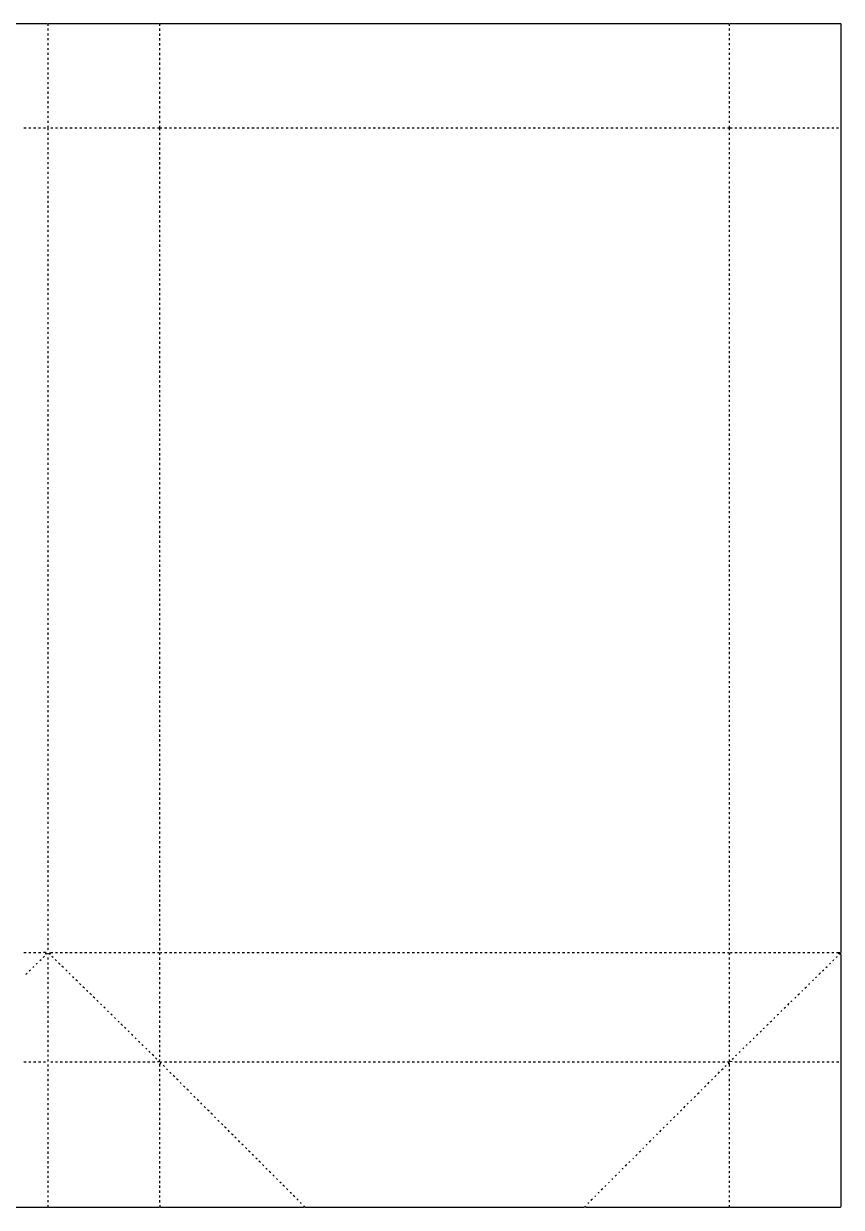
# Model space of a CAD drawing. Extents: x 917 to 8878, y 665 to 6428.
# Drawn here: x 4896 to 8878, y 665 to 6428 of the extents above; entities that cross this region are included whole.
import ezdxf

# ---------------------------------------------------------------- set-up
doc = ezdxf.new("R2010")
doc.units = 0
doc.layers.get('0').update_dxf_attribs({"linetype": 'CONTINUOUS'})

msp = doc.modelspace()

# ---------------------------------------------------------------- linework, layer by layer
at = {"color": 7, "linetype": 'CONTINUOUS'}
for points in [[(7630, 668, -0.085094), (7636, 665), (8330, 665, -0.120666), (8334, 667, -0.120666), (8338, 665), (8874, 665, 0.083767), (8878, 670), (8878, 1894, -0.126706), (8875, 1901, -0.126966), (8878, 1908), (8878, 6424), (8877, 6426), (8875.1, 6427.2), (8874, 6428), (8338, 6428), (8336.9, 6427.2, -0.374448), (8330, 6428), (5562, 6428), (5560.1, 6426.8), (5559, 6426, -0.120666), (5555, 6428), (5019, 6428), (5017.9, 6427.2, -0.374448), (5011, 6428), (4476, 6428)], [(5021, 1900, -0.603678), (5026, 1903), (5028, 1904), (5029, 1905), (5039, 1905)], [(5548, 1905, -0.225288), (5557, 1903), (5560, 1903), (5561.1, 1903.8, -0.174795), (5570, 1905)], [(8323, 1905, -0.225288), (8332, 1903), (8336, 1903), (8337.1, 1903.8, -0.174795), (8346, 1905)], [(4958, 1849, -0.087559), (4964, 1854)], [(8820, 1849, -0.083767), (8825, 1853)], [(8837, 1866, 0.213245), (8842, 1871)], [(8854, 1882, -0.087559), (8860, 1887)], [(8867, 1899), (8870, 1899, 0.212214), (8873, 1901), (8875, 1901)], [(4907, 1800, 0.108348), (4913, 1805)], [(4941, 1833, 0.108348), (4947, 1838)], [(8752, 1782, -0.071068), (8759, 1788)], [(8719, 1750, -0.087559), (8725, 1755)], [(8685, 1717, -0.083767), (8690, 1721)], [(8600, 1633, 0.184026), (8602, 1636), (8607, 1640)], [(8633, 1666, -0.087559), (8639, 1671)], [(8532, 1567, -0.071068), (8539, 1573)], [(8566, 1600, -0.071068), (8573, 1606)], [(8498, 1534, -0.087559), (8504, 1539)], [(8516, 1552, 0.150937), (8521, 1556)], [(8398, 1436, -0.087559), (8404, 1441)], [(8431, 1468, -0.071068), (8438, 1474)], [(5559, 1350), (5559, 1362), (5561, 1364), (5562, 1363), (5563, 1364), (5562, 1365, 0.483418), (5563, 1371), (5558, 1376), (5559, 1385)], [(8328, 1367), (8330, 1368), (8330, 1371, 0.09902), (8334, 1376), (8334, 1385)], [(8364, 1403, -0.083767), (8369, 1407)], [(8381, 1420, 0.213245), (8386, 1425)], [(8312, 1352, 0.213245), (8317, 1357)], [(8330, 1371, -0.126966), (8323, 1374)], [(8334, 1351, 0.094028), (8333, 1363, -0.882782), (8331, 1367)], [(8262, 1302, 0.108348), (8268, 1307)], [(8195, 1235, 0.150937), (8200, 1239)], [(8145, 1185, 0.213245), (8150, 1190)], [(8095, 1135, 0.108348), (8101, 1140)], [(8028, 1068, 0.150937), (8033, 1072)], [(8045, 1085, 0.108348), (8051, 1090)], [(7944, 983, -0.067434), (7951, 990)], [(7961, 1001, -0.083767), (7966, 1005)], [(7877, 916, -0.067434), (7884, 923)], [(7894, 933, -0.067434), (7901, 940)], [(7911, 951, -0.083767), (7916, 955)], [(7827, 866, -0.067434), (7834, 873)], [(7844, 884, -0.09902), (7849, 888)], [(7862, 901, -0.175343), (7866, 905)], [(7794, 834, -0.083767), (7799, 838)], [(6132, 801, -0.183481), (6127, 806)], [(7710, 749, -0.067434), (7717, 756)], [(7745, 784, -0.175343), (7749, 788)], [(7660, 699, -0.067434), (7667, 706)], [(7677, 717, -0.09902), (7682, 721)], [(3768, 668, -0.085094), (3774, 665), (4468, 665, -0.120666), (4472, 667, -0.120666), (4476, 665), (5011, 665, -0.120666), (5015, 667, -0.120666), (5019, 665), (5555, 665, -0.120666), (5559, 667)], [(6249, 684, -0.183481), (6244, 689)], [(6259, 673), (6262, 670), (6262, 668, -0.085094), (6268, 665), (7624, 665, -0.079147), (7630, 668, -0.212214), (7632, 671)]]:
    msp.add_lwpolyline(points, format="xyb", dxfattribs=at)
for points in [[(5015, 6418), (5015, 6426)], [(5015, 6394), (5015, 6404)], [(5559, 6417), (5559, 6426)], [(5559, 6393), (5559, 6404)], [(8334, 6418), (8334, 6426)], [(8334, 6394), (8334, 6404)], [(5015, 6370), (5015, 6380)], [(5015, 6347), (5015, 6357)], [(5559, 6369), (5559, 6380)], [(5559, 6346), (5559, 6357)], [(8334, 6370), (8334, 6380)], [(8334, 6347), (8334, 6357)], [(5015, 6323), (5015, 6333)], [(5015, 6300), (5015, 6309)], [(5015, 6276), (5015, 6286)], [(5559, 6322), (5559, 6333)], [(5559, 6299), (5559, 6309)], [(5559, 6275), (5559, 6286)], [(8334, 6323), (8334, 6333)], [(8334, 6300), (8334, 6309)], [(8334, 6276), (8334, 6286)], [(5015, 6252), (5015, 6262)], [(5015, 6229), (5015, 6239)], [(5559, 6251), (5559, 6262)], [(5559, 6228), (5559, 6239)], [(8334, 6252), (8334, 6262)], [(8334, 6229), (8334, 6239)], [(5015, 6205), (5015, 6215)], [(5015, 6181), (5015, 6191)], [(5015, 6158), (5015, 6168)], [(5559, 6204), (5559, 6215)], [(5559, 6180), (5559, 6191)], [(5559, 6157), (5559, 6168)], [(8334, 6205), (8334, 6215)], [(8334, 6181), (8334, 6191)], [(8334, 6158), (8334, 6168)], [(5015, 6134), (5015, 6144)], [(5015, 6111), (5015, 6120)], [(5559, 6133), (5559, 6144)], [(5559, 6110), (5559, 6120)], [(8334, 6134), (8334, 6144)], [(8334, 6111), (8334, 6120)], [(5015, 6087), (5015, 6097)], [(5015, 6063), (5015, 6073)], [(5559, 6086), (5559, 6097)], [(5559, 6062), (5559, 6073)], [(8334, 6087), (8334, 6097)], [(8334, 6063), (8334, 6073)], [(5015, 6040), (5015, 6050)], [(5015, 6016), (5015, 6026)], [(5015, 5993), (5015, 6002)], [(5559, 6039), (5559, 6050)], [(5559, 6015), (5559, 6026)], [(5559, 5992), (5559, 6002)], [(8334, 6040), (8334, 6050)], [(8334, 6016), (8334, 6026)], [(8334, 5993), (8334, 6002)], [(5015, 5969), (5015, 5979)], [(5015, 5945), (5015, 5955)], [(5559, 5968), (5559, 5979)], [(5559, 5944), (5559, 5955)], [(8334, 5969), (8334, 5979)], [(8334, 5945), (8334, 5955)], [(4898, 5921), (4908, 5921)], [(4922, 5921), (4932, 5921)], [(4945, 5921), (4956, 5921)], [(4969, 5921), (4979, 5921)], [(4993, 5921), (5003, 5921)], [(5015, 5910), (5015, 5931)], [(5015, 5886), (5015, 5896)], [(5028, 5921), (5038, 5921)], [(5052, 5921), (5062, 5921)], [(5075, 5921), (5086, 5921)], [(5099, 5921), (5109, 5921)], [(5122, 5921), (5133, 5921)], [(5146, 5921), (5156, 5921)], [(5170, 5921), (5180, 5921)], [(5193, 5921), (5204, 5921)], [(5217, 5921), (5227, 5921)], [(5241, 5921), (5251, 5921)], [(5264, 5921), (5275, 5921)], [(5288, 5921), (5298, 5921)], [(5311, 5921), (5322, 5921)], [(5335, 5921), (5345, 5921)], [(5359, 5921), (5369, 5921)], [(5382, 5921), (5393, 5921)], [(5406, 5921), (5416, 5921)], [(5430, 5921), (5440, 5921)], [(5453, 5921), (5464, 5921)], [(5477, 5921), (5487, 5921)], [(5500, 5921), (5511, 5921)], [(5524, 5921), (5534, 5921)], [(5548, 5921), (5559, 5921), (5570, 5921)], [(5559, 5909), (5559, 5921), (5559, 5931)], [(5559, 5885), (5559, 5896)], [(5583, 5921), (5593, 5921)], [(5607, 5921), (5617, 5921)], [(5630, 5921), (5641, 5921)], [(5654, 5921), (5664, 5921)], [(5678, 5921), (5688, 5921)], [(5701, 5921), (5712, 5921)], [(5725, 5921), (5735, 5921)], [(5748, 5921), (5759, 5921)], [(5772, 5921), (5782, 5921)], [(5796, 5921), (5806, 5921)], [(5819, 5921), (5830, 5921)], [(5843, 5921), (5853, 5921)], [(5867, 5921), (5877, 5921)], [(5890, 5921), (5901, 5921)], [(5914, 5921), (5924, 5921)], [(5937, 5921), (5948, 5921)], [(5961, 5921), (5971, 5921)], [(5985, 5921), (5995, 5921)], [(6008, 5921), (6019, 5921)], [(6032, 5921), (6042, 5921)], [(6056, 5921), (6066, 5921)], [(6079, 5921), (6090, 5921)], [(6103, 5921), (6113, 5921)], [(6126, 5921), (6137, 5921)], [(6150, 5921), (6160, 5921)], [(6174, 5921), (6184, 5921)], [(6197, 5921), (6208, 5921)], [(6221, 5921), (6231, 5921)], [(6245, 5921), (6255, 5921)], [(6268, 5921), (6279, 5921)], [(6292, 5921), (6302, 5921)], [(6315, 5921), (6326, 5921)], [(6339, 5921), (6349, 5921)], [(6363, 5921), (6373, 5921)], [(6386, 5921), (6397, 5921)], [(6410, 5921), (6420, 5921)], [(6434, 5921), (6444, 5921)], [(6457, 5921), (6467, 5921)], [(6481, 5921), (6491, 5921)], [(6504, 5921), (6515, 5921)], [(6528, 5921), (6538, 5921)], [(6552, 5921), (6562, 5921)], [(6575, 5921), (6586, 5921)], [(6599, 5921), (6609, 5921)], [(6623, 5921), (6633, 5921)], [(6646, 5921), (6656, 5921)], [(6670, 5921), (6680, 5921)], [(6693, 5921), (6704, 5921)], [(6717, 5921), (6727, 5921)], [(6741, 5921), (6751, 5921)], [(6764, 5921), (6775, 5921)], [(6788, 5921), (6798, 5921)], [(6812, 5921), (6822, 5921)], [(6835, 5921), (6845, 5921)], [(6859, 5921), (6869, 5921)], [(6882, 5921), (6893, 5921)], [(6906, 5921), (6916, 5921)], [(6930, 5921), (6940, 5921)], [(6953, 5921), (6964, 5921)], [(6977, 5921), (6987, 5921)], [(7001, 5921), (7011, 5921)], [(7024, 5921), (7034, 5921)], [(7048, 5921), (7058, 5921)], [(7071, 5921), (7082, 5921)], [(7095, 5921), (7105, 5921)], [(7119, 5921), (7129, 5921)], [(7142, 5921), (7153, 5921)], [(7166, 5921), (7176, 5921)], [(7190, 5921), (7200, 5921)], [(7213, 5921), (7223, 5921)], [(7237, 5921), (7247, 5921)], [(7260, 5921), (7271, 5921)], [(7284, 5921), (7294, 5921)], [(7308, 5921), (7318, 5921)], [(7331, 5921), (7342, 5921)], [(7355, 5921), (7365, 5921)], [(7378, 5921), (7389, 5921)], [(7402, 5921), (7412, 5921)], [(7426, 5921), (7436, 5921)], [(7449, 5921), (7460, 5921)], [(7473, 5921), (7483, 5921)], [(7497, 5921), (7507, 5921)], [(7520, 5921), (7531, 5921)], [(7544, 5921), (7554, 5921)], [(7567, 5921), (7578, 5921)], [(7591, 5921), (7601, 5921)], [(7615, 5921), (7625, 5921)], [(7638, 5921), (7649, 5921)], [(7662, 5921), (7672, 5921)], [(7686, 5921), (7696, 5921)], [(7709, 5921), (7720, 5921)], [(7733, 5921), (7743, 5921)], [(7756, 5921), (7767, 5921)], [(7780, 5921), (7790, 5921)], [(7804, 5921), (7814, 5921)], [(7827, 5921), (7838, 5921)], [(7851, 5921), (7861, 5921)], [(7875, 5921), (7885, 5921)], [(7898, 5921), (7909, 5921)], [(7922, 5921), (7932, 5921)], [(7945, 5921), (7956, 5921)], [(7969, 5921), (7979, 5921)], [(7993, 5921), (8003, 5921)], [(8016, 5921), (8027, 5921)], [(8040, 5921), (8050, 5921)], [(8064, 5921), (8074, 5921)], [(8087, 5921), (8097, 5921)], [(8111, 5921), (8121, 5921)], [(8134, 5921), (8145, 5921)], [(8158, 5921), (8168, 5921)], [(8182, 5921), (8192, 5921)], [(8205, 5921), (8216, 5921)], [(8229, 5921), (8239, 5921)], [(8253, 5921), (8263, 5921)], [(8276, 5921), (8286, 5921)], [(8300, 5921), (8310, 5921)], [(8323, 5921), (8334, 5921), (8346, 5921)], [(8334, 5910), (8334, 5921), (8334, 5931)], [(8334, 5886), (8334, 5896)], [(8359, 5921), (8369, 5921)], [(8382, 5921), (8393, 5921)], [(8406, 5921), (8416, 5921)], [(8430, 5921), (8440, 5921)], [(8453, 5921), (8464, 5921)], [(8477, 5921), (8487, 5921)], [(8501, 5921), (8511, 5921)], [(8524, 5921), (8535, 5921)], [(8548, 5921), (8558, 5921)], [(8571, 5921), (8582, 5921)], [(8595, 5921), (8605, 5921)], [(8619, 5921), (8629, 5921)], [(8642, 5921), (8653, 5921)], [(8666, 5921), (8676, 5921)], [(8690, 5921), (8700, 5921)], [(8713, 5921), (8723, 5921)], [(8737, 5921), (8747, 5921)], [(8760, 5921), (8771, 5921)], [(8784, 5921), (8794, 5921)], [(8808, 5921), (8818, 5921)], [(8831, 5921), (8842, 5921)], [(8855, 5921), (8865, 5921)], [(5015, 5863), (5015, 5872)], [(5015, 5839), (5015, 5849)], [(5015, 5815), (5015, 5825)], [(5559, 5862), (5559, 5872)], [(5559, 5838), (5559, 5849)], [(5559, 5814), (5559, 5825)], [(8334, 5863), (8334, 5872)], [(8334, 5839), (8334, 5849)], [(8334, 5815), (8334, 5825)], [(5015, 5792), (5015, 5802)], [(5015, 5768), (5015, 5778)], [(5559, 5791), (5559, 5802)], [(5559, 5767), (5559, 5778)], [(8334, 5792), (8334, 5802)], [(8334, 5768), (8334, 5778)], [(5015, 5744), (5015, 5754)], [(5015, 5721), (5015, 5731)], [(5015, 5697), (5015, 5707)], [(5559, 5743), (5559, 5754)], [(5559, 5720), (5559, 5731)], [(5559, 5696), (5559, 5707)], [(8334, 5744), (8334, 5754)], [(8334, 5721), (8334, 5731)], [(8334, 5697), (8334, 5707)], [(5015, 5674), (5015, 5683)], [(5015, 5650), (5015, 5660)], [(5559, 5673), (5559, 5683)], [(5559, 5649), (5559, 5660)], [(8334, 5674), (8334, 5683)], [(8334, 5650), (8334, 5660)], [(5015, 5626), (5015, 5636)], [(5015, 5603), (5015, 5613)], [(5559, 5625), (5559, 5636)], [(5559, 5602), (5559, 5613)], [(8334, 5626), (8334, 5636)], [(8334, 5603), (8334, 5613)], [(5015, 5579), (5015, 5589)], [(5015, 5556), (5015, 5565)], [(5015, 5532), (5015, 5542)], [(5559, 5578), (5559, 5589)], [(5559, 5555), (5559, 5565)], [(5559, 5531), (5559, 5542)], [(8334, 5579), (8334, 5589)], [(8334, 5556), (8334, 5565)], [(8334, 5532), (8334, 5542)], [(5015, 5508), (5015, 5518)], [(5015, 5485), (5015, 5494)], [(5559, 5507), (5559, 5518)], [(5559, 5484), (5559, 5494)], [(8334, 5508), (8334, 5518)], [(8334, 5485), (8334, 5494)], [(5015, 5461), (5015, 5471)], [(5015, 5437), (5015, 5447)], [(5015, 5414), (5015, 5424)], [(5559, 5460), (5559, 5471)], [(5559, 5436), (5559, 5447)], [(5559, 5413), (5559, 5424)], [(8334, 5461), (8334, 5471)], [(8334, 5437), (8334, 5447)], [(8334, 5414), (8334, 5424)], [(5015, 5390), (5015, 5400)], [(5015, 5367), (5015, 5376)], [(5559, 5389), (5559, 5400)], [(5559, 5366), (5559, 5376)], [(8334, 5390), (8334, 5400)], [(8334, 5367), (8334, 5376)], [(5015, 5343), (5015, 5353)], [(5015, 5319), (5015, 5329)], [(5015, 5296), (5015, 5306)], [(5559, 5342), (5559, 5353)], [(5559, 5318), (5559, 5329)], [(5559, 5295), (5559, 5306)], [(8334, 5343), (8334, 5353)], [(8334, 5319), (8334, 5329)], [(8334, 5296), (8334, 5306)], [(5015, 5272), (5015, 5282)], [(5015, 5248), (5015, 5258)], [(5559, 5271), (5559, 5282)], [(5559, 5247), (5559, 5258)], [(8334, 5272), (8334, 5282)], [(8334, 5248), (8334, 5258)], [(5015, 5225), (5015, 5235)], [(5015, 5201), (5015, 5211)], [(5015, 5178), (5015, 5187)], [(5559, 5224), (5559, 5235)], [(5559, 5200), (5559, 5211)], [(5559, 5177), (5559, 5187)], [(8334, 5225), (8334, 5235)], [(8334, 5201), (8334, 5211)], [(8334, 5178), (8334, 5187)], [(5015, 5154), (5015, 5164)], [(5015, 5130), (5015, 5140)], [(5559, 5153), (5559, 5164)], [(5559, 5129), (5559, 5140)], [(8334, 5154), (8334, 5164)], [(8334, 5130), (8334, 5140)], [(5015, 5107), (5015, 5117)], [(5015, 5083), (5015, 5093)], [(5559, 5106), (5559, 5117)], [(5559, 5082), (5559, 5093)], [(8334, 5107), (8334, 5117)], [(8334, 5083), (8334, 5093)], [(5015, 5060), (5015, 5069)], [(5015, 5036), (5015, 5046)], [(5015, 5012), (5015, 5022)], [(5559, 5059), (5559, 5069)], [(5559, 5035), (5559, 5046)], [(5559, 5011), (5559, 5022)], [(8334, 5060), (8334, 5069)], [(8334, 5036), (8334, 5046)], [(8334, 5012), (8334, 5022)], [(5015, 4989), (5015, 4998)], [(5015, 4965), (5015, 4975)], [(5559, 4988), (5559, 4998)], [(5559, 4964), (5559, 4975)], [(8334, 4989), (8334, 4998)], [(8334, 4965), (8334, 4975)], [(5015, 4941), (5015, 4951)], [(5015, 4918), (5015, 4928)], [(5015, 4894), (5015, 4904)], [(5559, 4940), (5559, 4951)], [(5559, 4917), (5559, 4928)], [(5559, 4893), (5559, 4904)], [(8334, 4941), (8334, 4951)], [(8334, 4918), (8334, 4928)], [(8334, 4894), (8334, 4904)], [(5015, 4871), (5015, 4880)], [(5015, 4847), (5015, 4857)], [(5559, 4870), (5559, 4880)], [(5559, 4846), (5559, 4857)], [(8334, 4871), (8334, 4880)], [(8334, 4847), (8334, 4857)], [(5015, 4823), (5015, 4833)], [(5015, 4800), (5015, 4810)], [(5015, 4776), (5015, 4786)], [(5559, 4822), (5559, 4833)], [(5559, 4799), (5559, 4810)], [(5559, 4775), (5559, 4786)], [(8334, 4823), (8334, 4833)], [(8334, 4800), (8334, 4810)], [(8334, 4776), (8334, 4786)], [(5015, 4752), (5015, 4762)], [(5015, 4729), (5015, 4739)], [(5559, 4751), (5559, 4762)], [(5559, 4728), (5559, 4739)], [(8334, 4752), (8334, 4762)], [(8334, 4729), (8334, 4739)], [(5015, 4705), (5015, 4715)], [(5015, 4682), (5015, 4691)], [(5559, 4704), (5559, 4715)], [(5559, 4681), (5559, 4691)], [(8334, 4705), (8334, 4715)], [(8334, 4682), (8334, 4691)], [(5015, 4658), (5015, 4668)], [(5015, 4634), (5015, 4644)], [(5015, 4611), (5015, 4621)], [(5559, 4657), (5559, 4668)], [(5559, 4633), (5559, 4644)], [(5559, 4610), (5559, 4621)], [(8334, 4658), (8334, 4668)], [(8334, 4634), (8334, 4644)], [(8334, 4611), (8334, 4621)], [(5015, 4587), (5015, 4597)], [(5015, 4564), (5015, 4573)], [(5559, 4586), (5559, 4597)], [(5559, 4563), (5559, 4573)], [(8334, 4587), (8334, 4597)], [(8334, 4564), (8334, 4573)], [(5015, 4540), (5015, 4550)], [(5015, 4516), (5015, 4526)], [(5015, 4493), (5015, 4502)], [(5559, 4539), (5559, 4550)], [(5559, 4515), (5559, 4526)], [(5559, 4492), (5559, 4502)], [(8334, 4540), (8334, 4550)], [(8334, 4516), (8334, 4526)], [(8334, 4493), (8334, 4502)], [(5015, 4469), (5015, 4479)], [(5015, 4445), (5015, 4455)], [(5559, 4468), (5559, 4479)], [(5559, 4444), (5559, 4455)], [(8334, 4469), (8334, 4479)], [(8334, 4445), (8334, 4455)], [(5015, 4422), (5015, 4432)], [(5015, 4398), (5015, 4408)], [(5015, 4375), (5015, 4384)], [(5559, 4421), (5559, 4432)], [(5559, 4397), (5559, 4408)], [(5559, 4374), (5559, 4384)], [(8334, 4422), (8334, 4432)], [(8334, 4398), (8334, 4408)], [(8334, 4375), (8334, 4384)], [(5015, 4351), (5015, 4361)], [(5015, 4327), (5015, 4337)], [(5559, 4350), (5559, 4361)], [(5559, 4326), (5559, 4337)], [(8334, 4351), (8334, 4361)], [(8334, 4327), (8334, 4337)], [(5015, 4304), (5015, 4314)], [(5015, 4280), (5015, 4290)], [(5015, 4256), (5015, 4266)], [(5559, 4303), (5559, 4314)], [(5559, 4279), (5559, 4290)], [(5559, 4255), (5559, 4266)], [(8334, 4304), (8334, 4314)], [(8334, 4280), (8334, 4290)], [(8334, 4256), (8334, 4266)], [(5015, 4233), (5015, 4243)], [(5015, 4209), (5015, 4219)], [(5559, 4232), (5559, 4243)], [(5559, 4208), (5559, 4219)], [(8334, 4233), (8334, 4243)], [(8334, 4209), (8334, 4219)], [(5015, 4186), (5015, 4195)], [(5015, 4162), (5015, 4172)], [(5559, 4185), (5559, 4195)], [(5559, 4161), (5559, 4172)], [(8334, 4186), (8334, 4195)], [(8334, 4162), (8334, 4172)], [(5015, 4138), (5015, 4148)], [(5015, 4115), (5015, 4125)], [(5015, 4091), (5015, 4101)], [(5559, 4137), (5559, 4148)], [(5559, 4114), (5559, 4125)], [(5559, 4090), (5559, 4101)], [(8334, 4138), (8334, 4148)], [(8334, 4115), (8334, 4125)], [(8334, 4091), (8334, 4101)], [(5015, 4068), (5015, 4077)], [(5015, 4044), (5015, 4054)], [(5559, 4067), (5559, 4077)], [(5559, 4043), (5559, 4054)], [(8334, 4068), (8334, 4077)], [(8334, 4044), (8334, 4054)], [(5015, 4020), (5015, 4030)], [(5015, 3997), (5015, 4006)], [(5015, 3973), (5015, 3983)], [(5559, 4019), (5559, 4030)], [(5559, 3996), (5559, 4006)], [(5559, 3972), (5559, 3983)], [(8334, 4020), (8334, 4030)], [(8334, 3997), (8334, 4006)], [(8334, 3973), (8334, 3983)], [(5015, 3949), (5015, 3959)], [(5015, 3926), (5015, 3936)], [(5559, 3948), (5559, 3959)], [(5559, 3925), (5559, 3936)], [(8334, 3949), (8334, 3959)], [(8334, 3926), (8334, 3936)], [(5015, 3902), (5015, 3912)], [(5015, 3879), (5015, 3888)], [(5015, 3855), (5015, 3865)], [(5559, 3901), (5559, 3912)], [(5559, 3878), (5559, 3888)], [(5559, 3854), (5559, 3865)], [(8334, 3902), (8334, 3912)], [(8334, 3879), (8334, 3888)], [(8334, 3855), (8334, 3865)], [(5015, 3831), (5015, 3841)], [(5015, 3808), (5015, 3818)], [(5559, 3830), (5559, 3841)], [(5559, 3807), (5559, 3818)], [(8334, 3831), (8334, 3841)], [(8334, 3808), (8334, 3818)], [(5015, 3784), (5015, 3794)], [(5015, 3760), (5015, 3770)], [(5015, 3737), (5015, 3747)], [(5559, 3783), (5559, 3794)], [(5559, 3759), (5559, 3770)], [(5559, 3736), (5559, 3747)], [(8334, 3784), (8334, 3794)], [(8334, 3760), (8334, 3770)], [(8334, 3737), (8334, 3747)], [(5015, 3713), (5015, 3723)], [(5015, 3690), (5015, 3699)], [(5559, 3712), (5559, 3723)], [(5559, 3689), (5559, 3699)], [(8334, 3713), (8334, 3723)], [(8334, 3690), (8334, 3699)], [(5015, 3666), (5015, 3676)], [(5015, 3642), (5015, 3652)], [(5559, 3665), (5559, 3676)], [(5559, 3641), (5559, 3652)], [(8334, 3666), (8334, 3676)], [(8334, 3642), (8334, 3652)], [(5015, 3619), (5015, 3629)], [(5015, 3595), (5015, 3605)], [(5015, 3572), (5015, 3581)], [(5559, 3618), (5559, 3629)], [(5559, 3594), (5559, 3605)], [(5559, 3571), (5559, 3581)], [(8334, 3619), (8334, 3629)], [(8334, 3595), (8334, 3605)], [(8334, 3572), (8334, 3581)], [(5015, 3548), (5015, 3558)], [(5015, 3524), (5015, 3534)], [(5559, 3547), (5559, 3558)], [(5559, 3523), (5559, 3534)], [(8334, 3548), (8334, 3558)], [(8334, 3524), (8334, 3534)], [(5015, 3501), (5015, 3510)], [(5015, 3477), (5015, 3487)], [(5015, 3453), (5015, 3463)], [(5559, 3500), (5559, 3510)], [(5559, 3476), (5559, 3487)], [(5559, 3452), (5559, 3463)], [(8334, 3501), (8334, 3510)], [(8334, 3477), (8334, 3487)], [(8334, 3453), (8334, 3463)], [(5015, 3430), (5015, 3440)], [(5015, 3406), (5015, 3416)], [(5559, 3429), (5559, 3440)], [(5559, 3405), (5559, 3416)], [(8334, 3430), (8334, 3440)], [(8334, 3406), (8334, 3416)], [(5015, 3383), (5015, 3392)], [(5015, 3359), (5015, 3369)], [(5015, 3335), (5015, 3345)], [(5559, 3382), (5559, 3392)], [(5559, 3358), (5559, 3369)], [(5559, 3334), (5559, 3345)], [(8334, 3383), (8334, 3392)], [(8334, 3359), (8334, 3369)], [(8334, 3335), (8334, 3345)], [(5015, 3312), (5015, 3322)], [(5015, 3288), (5015, 3298)], [(5559, 3311), (5559, 3322)], [(5559, 3287), (5559, 3298)], [(8334, 3312), (8334, 3322)], [(8334, 3288), (8334, 3298)], [(5015, 3264), (5015, 3274)], [(5015, 3241), (5015, 3251)], [(5559, 3263), (5559, 3274)], [(5559, 3240), (5559, 3251)], [(8334, 3264), (8334, 3274)], [(8334, 3241), (8334, 3251)], [(5015, 3217), (5015, 3227)], [(5015, 3194), (5015, 3203)], [(5015, 3170), (5015, 3180)], [(5559, 3216), (5559, 3227)], [(5559, 3193), (5559, 3203)], [(5559, 3169), (5559, 3180)], [(8334, 3217), (8334, 3227)], [(8334, 3194), (8334, 3203)], [(8334, 3170), (8334, 3180)], [(5015, 3146), (5015, 3156)], [(5015, 3123), (5015, 3133)], [(5559, 3145), (5559, 3156)], [(5559, 3122), (5559, 3133)], [(8334, 3146), (8334, 3156)], [(8334, 3123), (8334, 3133)], [(5015, 3099), (5015, 3109)], [(5015, 3076), (5015, 3085)], [(5015, 3052), (5015, 3062)], [(5559, 3098), (5559, 3109)], [(5559, 3075), (5559, 3085)], [(5559, 3051), (5559, 3062)], [(8334, 3099), (8334, 3109)], [(8334, 3076), (8334, 3085)], [(8334, 3052), (8334, 3062)], [(5015, 3028), (5015, 3038)], [(5015, 3005), (5015, 3014)], [(5559, 3027), (5559, 3038)], [(5559, 3004), (5559, 3014)], [(8334, 3028), (8334, 3038)], [(8334, 3005), (8334, 3014)], [(5015, 2981), (5015, 2991)], [(5015, 2957), (5015, 2967)], [(5015, 2934), (5015, 2944)], [(5559, 2980), (5559, 2991)], [(5559, 2956), (5559, 2967)], [(5559, 2933), (5559, 2944)], [(8334, 2981), (8334, 2991)], [(8334, 2957), (8334, 2967)], [(8334, 2934), (8334, 2944)], [(5015, 2910), (5015, 2920)], [(5015, 2887), (5015, 2896)], [(5559, 2909), (5559, 2920)], [(5559, 2886), (5559, 2896)], [(8334, 2910), (8334, 2920)], [(8334, 2887), (8334, 2896)], [(5015, 2863), (5015, 2873)], [(5015, 2839), (5015, 2849)], [(5015, 2816), (5015, 2826)], [(5559, 2862), (5559, 2873)], [(5559, 2838), (5559, 2849)], [(5559, 2815), (5559, 2826)], [(8334, 2863), (8334, 2873)], [(8334, 2839), (8334, 2849)], [(8334, 2816), (8334, 2826)], [(5015, 2792), (5015, 2802)], [(5015, 2768), (5015, 2778)], [(5559, 2791), (5559, 2802)], [(5559, 2767), (5559, 2778)], [(8334, 2792), (8334, 2802)], [(8334, 2768), (8334, 2778)], [(5015, 2745), (5015, 2755)], [(5015, 2721), (5015, 2731)], [(5559, 2744), (5559, 2755)], [(5559, 2720), (5559, 2731)], [(8334, 2745), (8334, 2755)], [(8334, 2721), (8334, 2731)], [(5015, 2698), (5015, 2707)], [(5015, 2674), (5015, 2684)], [(5015, 2650), (5015, 2660)], [(5559, 2697), (5559, 2707)], [(5559, 2673), (5559, 2684)], [(5559, 2649), (5559, 2660)], [(8334, 2698), (8334, 2707)], [(8334, 2674), (8334, 2684)], [(8334, 2650), (8334, 2660)], [(5015, 2627), (5015, 2637)], [(5015, 2603), (5015, 2613)], [(5559, 2626), (5559, 2637)], [(5559, 2602), (5559, 2613)], [(8334, 2627), (8334, 2637)], [(8334, 2603), (8334, 2613)], [(5015, 2579), (5015, 2589)], [(5015, 2556), (5015, 2566)], [(5015, 2532), (5015, 2542)], [(5559, 2578), (5559, 2589)], [(5559, 2555), (5559, 2566)], [(5559, 2531), (5559, 2542)], [(8334, 2579), (8334, 2589)], [(8334, 2556), (8334, 2566)], [(8334, 2532), (8334, 2542)], [(5015, 2509), (5015, 2518)], [(5015, 2485), (5015, 2495)], [(5559, 2508), (5559, 2518)], [(5559, 2484), (5559, 2495)], [(8334, 2509), (8334, 2518)], [(8334, 2485), (8334, 2495)], [(5015, 2461), (5015, 2471)], [(5015, 2438), (5015, 2448)], [(5015, 2414), (5015, 2424)], [(5559, 2460), (5559, 2471)], [(5559, 2437), (5559, 2448)], [(5559, 2413), (5559, 2424)], [(8334, 2461), (8334, 2471)], [(8334, 2438), (8334, 2448)], [(8334, 2414), (8334, 2424)], [(5015, 2391), (5015, 2400)], [(5015, 2367), (5015, 2377)], [(5559, 2390), (5559, 2400)], [(5559, 2366), (5559, 2377)], [(8334, 2391), (8334, 2400)], [(8334, 2367), (8334, 2377)], [(5015, 2343), (5015, 2353)], [(5015, 2320), (5015, 2329)], [(5015, 2296), (5015, 2306)], [(5559, 2342), (5559, 2353)], [(5559, 2319), (5559, 2329)], [(5559, 2295), (5559, 2306)], [(8334, 2343), (8334, 2353)], [(8334, 2320), (8334, 2329)], [(8334, 2296), (8334, 2306)], [(5015, 2272), (5015, 2282)], [(5015, 2249), (5015, 2259)], [(5559, 2271), (5559, 2282)], [(5559, 2248), (5559, 2259)], [(8334, 2272), (8334, 2282)], [(8334, 2249), (8334, 2259)], [(5015, 2225), (5015, 2235)], [(5015, 2202), (5015, 2211)], [(5559, 2224), (5559, 2235)], [(5559, 2201), (5559, 2211)], [(8334, 2225), (8334, 2235)], [(8334, 2202), (8334, 2211)], [(5015, 2178), (5015, 2188)], [(5015, 2154), (5015, 2164)], [(5015, 2131), (5015, 2141)], [(5559, 2177), (5559, 2188)], [(5559, 2153), (5559, 2164)], [(5559, 2130), (5559, 2141)], [(8334, 2178), (8334, 2188)], [(8334, 2154), (8334, 2164)], [(8334, 2131), (8334, 2141)], [(5015, 2107), (5015, 2117)], [(5015, 2083), (5015, 2093)], [(5559, 2106), (5559, 2117)], [(5559, 2082), (5559, 2093)], [(8334, 2107), (8334, 2117)], [(8334, 2083), (8334, 2093)], [(5015, 2060), (5015, 2070)], [(5015, 2036), (5015, 2046)], [(5015, 2013), (5015, 2022)], [(5559, 2059), (5559, 2070)], [(5559, 2035), (5559, 2046)], [(5559, 2012), (5559, 2022)], [(8334, 2060), (8334, 2070)], [(8334, 2036), (8334, 2046)], [(8334, 2013), (8334, 2022)], [(5015, 1989), (5015, 1999)], [(5015, 1965), (5015, 1975)], [(5559, 1988), (5559, 1999)], [(5559, 1964), (5559, 1975)], [(8334, 1989), (8334, 1999)], [(8334, 1965), (8334, 1975)], [(4898, 1905), (4909, 1905)], [(4922, 1905), (4932, 1905)], [(4945, 1905), (4956, 1905)], [(4969, 1905), (4980, 1905)], [(5008, 1899), (5008, 1900), (5004, 1904), (5003, 1904), (5002, 1905), (4993, 1905)], [(5015, 1942), (5015, 1952)], [(5015, 1918), (5015, 1928)], [(5052, 1905), (5062, 1905)], [(5075, 1905), (5086, 1905)], [(5099, 1905), (5110, 1905)], [(5122, 1905), (5133, 1905)], [(5146, 1905), (5157, 1905)], [(5170, 1905), (5181, 1905)], [(5193, 1905), (5204, 1905)], [(5217, 1905), (5228, 1905)], [(5241, 1905), (5251, 1905)], [(5264, 1905), (5275, 1905)], [(5288, 1905), (5299, 1905)], [(5311, 1905), (5322, 1905)], [(5335, 1905), (5346, 1905)], [(5359, 1905), (5370, 1905)], [(5382, 1905), (5393, 1905)], [(5406, 1905), (5417, 1905)], [(5430, 1905), (5440, 1905)], [(5453, 1905), (5464, 1905)], [(5477, 1905), (5488, 1905)], [(5500, 1905), (5511, 1905)], [(5524, 1905), (5535, 1905)], [(5559, 1941), (5559, 1952)], [(5559, 1917), (5559, 1928)], [(5559, 1894), (5559, 1903)], [(5583, 1905), (5594, 1905)], [(5607, 1905), (5618, 1905)], [(5630, 1905), (5641, 1905)], [(5654, 1905), (5665, 1905)], [(5678, 1905), (5688, 1905)], [(5701, 1905), (5712, 1905)], [(5725, 1905), (5736, 1905)], [(5748, 1905), (5759, 1905)], [(5772, 1905), (5783, 1905)], [(5796, 1905), (5807, 1905)], [(5819, 1905), (5830, 1905)], [(5843, 1905), (5854, 1905)], [(5867, 1905), (5877, 1905)], [(5890, 1905), (5901, 1905)], [(5914, 1905), (5925, 1905)], [(5937, 1905), (5948, 1905)], [(5961, 1905), (5972, 1905)], [(5985, 1905), (5996, 1905)], [(6008, 1905), (6019, 1905)], [(6032, 1905), (6043, 1905)], [(6056, 1905), (6066, 1905)], [(6079, 1905), (6090, 1905)], [(6103, 1905), (6114, 1905)], [(6126, 1905), (6137, 1905)], [(6150, 1905), (6161, 1905)], [(6174, 1905), (6185, 1905)], [(6197, 1905), (6208, 1905)], [(6221, 1905), (6232, 1905)], [(6245, 1905), (6255, 1905)], [(6268, 1905), (6279, 1905)], [(6292, 1905), (6303, 1905)], [(6315, 1905), (6326, 1905)], [(6339, 1905), (6350, 1905)], [(6363, 1905), (6374, 1905)], [(6386, 1905), (6397, 1905)], [(6410, 1905), (6421, 1905)], [(6434, 1905), (6444, 1905)], [(6457, 1905), (6468, 1905)], [(6481, 1905), (6492, 1905)], [(6504, 1905), (6515, 1905)], [(6528, 1905), (6539, 1905)], [(6552, 1905), (6562, 1905)], [(6575, 1905), (6586, 1905)], [(6599, 1905), (6610, 1905)], [(6623, 1905), (6633, 1905)], [(6646, 1905), (6657, 1905)], [(6670, 1905), (6681, 1905)], [(6693, 1905), (6704, 1905)], [(6717, 1905), (6728, 1905)], [(6741, 1905), (6751, 1905)], [(6764, 1905), (6775, 1905)], [(6788, 1905), (6799, 1905)], [(6812, 1905), (6822, 1905)], [(6835, 1905), (6846, 1905)], [(6859, 1905), (6870, 1905)], [(6882, 1905), (6893, 1905)], [(6906, 1905), (6917, 1905)], [(6930, 1905), (6940, 1905)], [(6953, 1905), (6964, 1905)], [(6977, 1905), (6988, 1905)], [(7001, 1905), (7011, 1905)], [(7024, 1905), (7035, 1905)], [(7048, 1905), (7059, 1905)], [(7071, 1905), (7082, 1905)], [(7095, 1905), (7106, 1905)], [(7119, 1905), (7129, 1905)], [(7142, 1905), (7153, 1905)], [(7166, 1905), (7177, 1905)], [(7190, 1905), (7200, 1905)], [(7213, 1905), (7224, 1905)], [(7237, 1905), (7248, 1905)], [(7260, 1905), (7271, 1905)], [(7284, 1905), (7295, 1905)], [(7308, 1905), (7318, 1905)], [(7331, 1905), (7342, 1905)], [(7355, 1905), (7366, 1905)], [(7378, 1905), (7389, 1905)], [(7402, 1905), (7413, 1905)], [(7426, 1905), (7437, 1905)], [(7449, 1905), (7460, 1905)], [(7473, 1905), (7484, 1905)], [(7497, 1905), (7507, 1905)], [(7520, 1905), (7531, 1905)], [(7544, 1905), (7555, 1905)], [(7567, 1905), (7578, 1905)], [(7591, 1905), (7602, 1905)], [(7615, 1905), (7626, 1905)], [(7638, 1905), (7649, 1905)], [(7662, 1905), (7673, 1905)], [(7686, 1905), (7696, 1905)], [(7709, 1905), (7720, 1905)], [(7733, 1905), (7744, 1905)], [(7756, 1905), (7767, 1905)], [(7780, 1905), (7791, 1905)], [(7804, 1905), (7815, 1905)], [(7827, 1905), (7838, 1905)], [(7851, 1905), (7862, 1905)], [(7875, 1905), (7885, 1905)], [(7898, 1905), (7909, 1905)], [(7922, 1905), (7933, 1905)], [(7945, 1905), (7956, 1905)], [(7969, 1905), (7980, 1905)], [(7993, 1905), (8004, 1905)], [(8016, 1905), (8027, 1905)], [(8040, 1905), (8051, 1905)], [(8064, 1905), (8074, 1905)], [(8087, 1905), (8098, 1905)], [(8111, 1905), (8122, 1905)], [(8134, 1905), (8145, 1905)], [(8158, 1905), (8169, 1905)], [(8182, 1905), (8192, 1905)], [(8205, 1905), (8216, 1905)], [(8229, 1905), (8240, 1905)], [(8253, 1905), (8263, 1905)], [(8276, 1905), (8287, 1905)], [(8300, 1905), (8311, 1905)], [(8334, 1942), (8334, 1952)], [(8334, 1918), (8334, 1928)], [(8334, 1895), (8334, 1903)], [(8359, 1905), (8370, 1905)], [(8382, 1905), (8393, 1905)], [(8406, 1905), (8417, 1905)], [(8430, 1905), (8441, 1905)], [(8453, 1905), (8464, 1905)], [(8477, 1905), (8488, 1905)], [(8501, 1905), (8511, 1905)], [(8524, 1905), (8535, 1905)], [(8548, 1905), (8559, 1905)], [(8571, 1905), (8582, 1905)], [(8595, 1905), (8606, 1905)], [(8619, 1905), (8630, 1905)], [(8642, 1905), (8653, 1905)], [(8666, 1905), (8677, 1905)], [(8690, 1905), (8700, 1905)], [(8713, 1905), (8724, 1905)], [(8737, 1905), (8748, 1905)], [(8760, 1905), (8771, 1905)], [(8784, 1905), (8795, 1905)], [(8808, 1905), (8818, 1905)], [(8831, 1905), (8842, 1905)], [(8855, 1905), (8864, 1905), (8865, 1904), (8866, 1904), (8867, 1905), (8869, 1905)], [(8865, 1901), (8865, 1904)], [(8873, 1901), (8871, 1903)], [(4976, 1867), (4981, 1871)], [(4991, 1881), (4998, 1888)], [(5015, 1871), (5015, 1881)], [(5015, 1847), (5015, 1857)], [(5040, 1881), (5034, 1886)], [(5057, 1865), (5050, 1871)], [(5074, 1848), (5066, 1855)], [(5559, 1870), (5559, 1881)], [(5559, 1846), (5559, 1857)], [(8334, 1871), (8334, 1881)], [(8334, 1847), (8334, 1857)], [(4924, 1816), (4929, 1821)], [(5015, 1824), (5015, 1834)], [(5015, 1800), (5015, 1810)], [(5091, 1832), (5083, 1839)], [(5108, 1815), (5101, 1821)], [(5123, 1800), (5118, 1805)], [(5140, 1783), (5135, 1788)], [(5559, 1823), (5559, 1834)], [(5559, 1799), (5559, 1810)], [(8334, 1824), (8334, 1834)], [(8334, 1800), (8334, 1810)], [(8769, 1799), (8776, 1806)], [(8786, 1816), (8793, 1822)], [(8803, 1832), (8809, 1838)], [(5015, 1776), (5015, 1786)], [(5015, 1753), (5015, 1763)], [(5015, 1729), (5015, 1739)], [(5158, 1766), (5151, 1772)], [(5175, 1749), (5169, 1754)], [(5192, 1732), (5185, 1739)], [(5559, 1775), (5559, 1786)], [(5559, 1752), (5559, 1763)], [(5559, 1728), (5559, 1739)], [(8334, 1776), (8334, 1786)], [(8334, 1753), (8334, 1763)], [(8334, 1729), (8334, 1739)], [(8701, 1732), (8708, 1739)], [(8737, 1768), (8742, 1772)], [(5015, 1706), (5015, 1715)], [(5015, 1682), (5015, 1692)], [(5209, 1716), (5203, 1721)], [(5226, 1700), (5218, 1707)], [(5243, 1683), (5235, 1690)], [(5259, 1667), (5252, 1673)], [(5559, 1705), (5559, 1715)], [(5559, 1681), (5559, 1692)], [(8334, 1706), (8334, 1715)], [(8334, 1682), (8334, 1692)], [(8651, 1684), (8656, 1688)], [(8667, 1699), (8674, 1706)], [(5015, 1658), (5015, 1668)], [(5015, 1635), (5015, 1645)], [(5015, 1611), (5015, 1621)], [(5275, 1651), (5270, 1656)], [(5293, 1634), (5287, 1639)], [(5310, 1617), (5304, 1622)], [(5559, 1657), (5559, 1668)], [(5559, 1634), (5559, 1645)], [(5559, 1610), (5559, 1621)], [(8334, 1658), (8334, 1668)], [(8334, 1635), (8334, 1645)], [(8334, 1611), (8334, 1621)], [(8584, 1618), (8589, 1623)], [(8617, 1650), (8624, 1657)], [(5015, 1588), (5015, 1597)], [(5015, 1564), (5015, 1574)], [(5327, 1600), (5321, 1606)], [(5344, 1584), (5338, 1589)], [(5361, 1567), (5356, 1572)], [(5378, 1551), (5370, 1558)], [(5559, 1587), (5559, 1597)], [(5559, 1563), (5559, 1574)], [(8334, 1588), (8334, 1597)], [(8334, 1564), (8334, 1574)], [(8550, 1585), (8555, 1590)], [(5015, 1540), (5015, 1550)], [(5015, 1517), (5015, 1526)], [(5015, 1493), (5015, 1503)], [(5394, 1535), (5387, 1541)], [(5410, 1519), (5405, 1524)], [(5428, 1502), (5422, 1507)], [(5559, 1539), (5559, 1550)], [(5559, 1516), (5559, 1526)], [(5559, 1492), (5559, 1503)], [(8334, 1540), (8334, 1550)], [(8334, 1517), (8334, 1526)], [(8334, 1493), (8334, 1503)], [(8465, 1501), (8472, 1508)], [(8482, 1518), (8489, 1525)], [(5015, 1469), (5015, 1479)], [(5015, 1446), (5015, 1456)], [(5444, 1486), (5439, 1491)], [(5462, 1468), (5456, 1474)], [(5478, 1453), (5477, 1453), (5473, 1457)], [(5559, 1468), (5559, 1479)], [(5559, 1445), (5559, 1456)], [(8334, 1469), (8334, 1479)], [(8334, 1446), (8334, 1456)], [(8416, 1453), (8420, 1458)], [(8449, 1486), (8454, 1491)], [(5015, 1422), (5015, 1432)], [(5015, 1399), (5015, 1408)], [(5015, 1375), (5015, 1385)], [(5496, 1435), (5491, 1440)], [(5513, 1419), (5506, 1425)], [(5530, 1402), (5522, 1409)], [(5545, 1387), (5539, 1393)], [(5559, 1421), (5559, 1432)], [(5559, 1398), (5559, 1408)], [(8334, 1422), (8334, 1432)], [(8334, 1399), (8334, 1408)], [(8347, 1386), (8353, 1392)], [(4898, 1374), (4909, 1374)], [(4922, 1374), (4932, 1374)], [(4945, 1374), (4956, 1374)], [(4969, 1374), (4980, 1374)], [(4993, 1374), (5003, 1374)], [(5015, 1351), (5015, 1361)], [(5015, 1328), (5015, 1337)], [(5028, 1374), (5039, 1374)], [(5052, 1374), (5062, 1374)], [(5075, 1374), (5086, 1374)], [(5099, 1374), (5110, 1374)], [(5122, 1374), (5133, 1374)], [(5146, 1374), (5157, 1374)], [(5170, 1374), (5181, 1374)], [(5193, 1374), (5204, 1374)], [(5217, 1374), (5228, 1374)], [(5241, 1374), (5251, 1374)], [(5264, 1374), (5275, 1374)], [(5288, 1374), (5299, 1374)], [(5311, 1374), (5322, 1374)], [(5335, 1374), (5346, 1374)], [(5359, 1374), (5370, 1374)], [(5382, 1374), (5393, 1374)], [(5406, 1374), (5417, 1374)], [(5430, 1374), (5440, 1374)], [(5453, 1374), (5464, 1374)], [(5477, 1374), (5488, 1374)], [(5500, 1374), (5511, 1374)], [(5524, 1374), (5535, 1374)], [(5548, 1374), (5558, 1376)], [(5559, 1327), (5559, 1337)], [(5563, 1371), (5570, 1374)], [(5582, 1351), (5575, 1357)], [(5583, 1374), (5594, 1374)], [(5597, 1335), (5592, 1340)], [(5607, 1374), (5618, 1374)], [(5630, 1374), (5641, 1374)], [(5654, 1374), (5665, 1374)], [(5678, 1374), (5688, 1374)], [(5701, 1374), (5712, 1374)], [(5725, 1374), (5736, 1374)], [(5748, 1374), (5759, 1374)], [(5772, 1374), (5783, 1374)], [(5796, 1374), (5807, 1374)], [(5819, 1374), (5830, 1374)], [(5843, 1374), (5854, 1374)], [(5867, 1374), (5877, 1374)], [(5890, 1374), (5901, 1374)], [(5914, 1374), (5925, 1374)], [(5937, 1374), (5948, 1374)], [(5961, 1374), (5972, 1374)], [(5985, 1374), (5996, 1374)], [(6008, 1374), (6019, 1374)], [(6032, 1374), (6043, 1374)], [(6056, 1374), (6066, 1374)], [(6079, 1374), (6090, 1374)], [(6103, 1374), (6114, 1374)], [(6126, 1374), (6137, 1374)], [(6150, 1374), (6161, 1374)], [(6174, 1374), (6185, 1374)], [(6197, 1374), (6208, 1374)], [(6221, 1374), (6232, 1374)], [(6245, 1374), (6255, 1374)], [(6268, 1374), (6279, 1374)], [(6292, 1374), (6303, 1374)], [(6315, 1374), (6326, 1374)], [(6339, 1374), (6350, 1374)], [(6363, 1374), (6374, 1374)], [(6386, 1374), (6397, 1374)], [(6410, 1374), (6421, 1374)], [(6434, 1374), (6444, 1374)], [(6457, 1374), (6468, 1374)], [(6481, 1374), (6492, 1374)], [(6504, 1374), (6515, 1374)], [(6528, 1374), (6539, 1374)], [(6552, 1374), (6562, 1374)], [(6575, 1374), (6586, 1374)], [(6599, 1374), (6610, 1374)], [(6623, 1374), (6633, 1374)], [(6646, 1374), (6657, 1374)], [(6670, 1374), (6681, 1374)], [(6693, 1374), (6704, 1374)], [(6717, 1374), (6728, 1374)], [(6741, 1374), (6751, 1374)], [(6764, 1374), (6775, 1374)], [(6788, 1374), (6799, 1374)], [(6812, 1374), (6822, 1374)], [(6835, 1374), (6846, 1374)], [(6859, 1374), (6870, 1374)], [(6882, 1374), (6893, 1374)], [(6906, 1374), (6917, 1374)], [(6930, 1374), (6940, 1374)], [(6953, 1374), (6964, 1374)], [(6977, 1374), (6988, 1374)], [(7001, 1374), (7011, 1374)], [(7024, 1374), (7035, 1374)], [(7048, 1374), (7059, 1374)], [(7071, 1374), (7082, 1374)], [(7095, 1374), (7106, 1374)], [(7119, 1374), (7129, 1374)], [(7142, 1374), (7153, 1374)], [(7166, 1374), (7177, 1374)], [(7190, 1374), (7200, 1374)], [(7213, 1374), (7224, 1374)], [(7237, 1374), (7248, 1374)], [(7260, 1374), (7271, 1374)], [(7284, 1374), (7295, 1374)], [(7308, 1374), (7318, 1374)], [(7331, 1374), (7342, 1374)], [(7355, 1374), (7366, 1374)], [(7378, 1374), (7389, 1374)], [(7402, 1374), (7413, 1374)], [(7426, 1374), (7437, 1374)], [(7449, 1374), (7460, 1374)], [(7473, 1374), (7484, 1374)], [(7497, 1374), (7507, 1374)], [(7520, 1374), (7531, 1374)], [(7544, 1374), (7555, 1374)], [(7567, 1374), (7578, 1374)], [(7591, 1374), (7602, 1374)], [(7615, 1374), (7626, 1374)], [(7638, 1374), (7649, 1374)], [(7662, 1374), (7673, 1374)], [(7686, 1374), (7696, 1374)], [(7709, 1374), (7720, 1374)], [(7733, 1374), (7744, 1374)], [(7756, 1374), (7767, 1374)], [(7780, 1374), (7791, 1374)], [(7804, 1374), (7815, 1374)], [(7827, 1374), (7838, 1374)], [(7851, 1374), (7862, 1374)], [(7875, 1374), (7885, 1374)], [(7898, 1374), (7909, 1374)], [(7922, 1374), (7933, 1374)], [(7945, 1374), (7956, 1374)], [(7969, 1374), (7980, 1374)], [(7993, 1374), (8004, 1374)], [(8016, 1374), (8027, 1374)], [(8040, 1374), (8051, 1374)], [(8064, 1374), (8074, 1374)], [(8087, 1374), (8098, 1374)], [(8111, 1374), (8122, 1374)], [(8134, 1374), (8145, 1374)], [(8158, 1374), (8169, 1374)], [(8182, 1374), (8192, 1374)], [(8205, 1374), (8216, 1374)], [(8229, 1374), (8240, 1374)], [(8253, 1374), (8263, 1374)], [(8276, 1374), (8287, 1374)], [(8295, 1334), (8302, 1341)], [(8300, 1374), (8311, 1374)], [(8346, 1374), (8339.1, 1374.4), (8334, 1376)], [(8334, 1328), (8334, 1337)], [(8359, 1374), (8370, 1374)], [(8382, 1374), (8393, 1374)], [(8406, 1374), (8417, 1374)], [(8430, 1374), (8441, 1374)], [(8453, 1374), (8464, 1374)], [(8477, 1374), (8488, 1374)], [(8501, 1374), (8511, 1374)], [(8524, 1374), (8535, 1374)], [(8548, 1374), (8559, 1374)], [(8571, 1374), (8582, 1374)], [(8595, 1374), (8606, 1374)], [(8619, 1374), (8630, 1374)], [(8642, 1374), (8653, 1374)], [(8666, 1374), (8677, 1374)], [(8690, 1374), (8700, 1374)], [(8713, 1374), (8724, 1374)], [(8737, 1374), (8748, 1374)], [(8760, 1374), (8771, 1374)], [(8784, 1374), (8795, 1374)], [(8808, 1374), (8818, 1374)], [(8831, 1374), (8842, 1374)], [(8855, 1374), (8866, 1374)], [(5015, 1304), (5015, 1314)], [(5015, 1280), (5015, 1290)], [(5559, 1303), (5559, 1314)], [(5559, 1279), (5559, 1290)], [(5615, 1317), (5609, 1323)], [(5632, 1301), (5625, 1307)], [(5649, 1284), (5641, 1291)], [(5664, 1268), (5659, 1273)], [(8228, 1267), (8235, 1274)], [(8245, 1285), (8250, 1289)], [(8278, 1317), (8285, 1324)], [(8334, 1304), (8334, 1314)], [(8334, 1280), (8334, 1290)], [(5015, 1257), (5015, 1267)], [(5015, 1233), (5015, 1243)], [(5015, 1210), (5015, 1219)], [(5559, 1256), (5559, 1267)], [(5559, 1232), (5559, 1243)], [(5559, 1209), (5559, 1219)], [(5682, 1250), (5675, 1257)], [(5699, 1234), (5691, 1241)], [(5714, 1218), (5709, 1223)], [(8178, 1217), (8185, 1224)], [(8211, 1250), (8218, 1257)], [(8334, 1257), (8334, 1267)], [(8334, 1233), (8334, 1243)], [(8334, 1210), (8334, 1219)], [(5015, 1186), (5015, 1196)], [(5015, 1162), (5015, 1172)], [(5559, 1185), (5559, 1196)], [(5559, 1161), (5559, 1172)], [(5732, 1200), (5725, 1207)], [(5749, 1184), (5742, 1190)], [(5764, 1168), (5759, 1173)], [(5782, 1150), (5776, 1156)], [(8111, 1150), (8118, 1157)], [(8128, 1167), (8133, 1172)], [(8161, 1200), (8168, 1207)], [(8334, 1186), (8334, 1196)], [(8334, 1162), (8334, 1172)], [(5015, 1139), (5015, 1149)], [(5015, 1115), (5015, 1125)], [(5015, 1091), (5015, 1101)], [(5559, 1138), (5559, 1149)], [(5559, 1114), (5559, 1125)], [(5559, 1090), (5559, 1101)], [(5799, 1133), (5792, 1140)], [(5816, 1117), (5808, 1124)], [(5831, 1101), (5826, 1106)], [(8061, 1100), (8068, 1107)], [(8078, 1118), (8083, 1122)], [(8334, 1139), (8334, 1149)], [(8334, 1115), (8334, 1125)], [(8334, 1091), (8334, 1101)], [(5015, 1068), (5015, 1078)], [(5015, 1044), (5015, 1054)], [(5559, 1067), (5559, 1078)], [(5559, 1043), (5559, 1054)], [(5849, 1083), (5842, 1090)], [(5866, 1067), (5859, 1073)], [(5882, 1051), (5875, 1057)], [(5899, 1033), (5892, 1040)], [(7994, 1033), (8001, 1040)], [(8011, 1050), (8016, 1055)], [(8334, 1068), (8334, 1078)], [(8334, 1044), (8334, 1054)], [(5015, 1021), (5015, 1030)], [(5015, 997), (5015, 1007)], [(5015, 973), (5015, 983)], [(5559, 1020), (5559, 1030)], [(5559, 996), (5559, 1007)], [(5559, 972), (5559, 983)], [(5916, 1017), (5909, 1023)], [(5932, 1001), (5925, 1007)], [(5949, 983), (5942, 990)], [(7979, 1018), (7983, 1023)], [(8334, 1021), (8334, 1030)], [(8334, 997), (8334, 1007)], [(8334, 973), (8334, 983)], [(5015, 950), (5015, 960)], [(5015, 926), (5015, 936)], [(5559, 949), (5559, 960)], [(5559, 925), (5559, 936)], [(5966, 967), (5959, 973)], [(5983, 950), (5976, 956)], [(5999, 934), (5992, 940)], [(6016, 917), (6009, 923)], [(7929, 968), (7933, 973)], [(8334, 950), (8334, 960)], [(8334, 926), (8334, 936)], [(5015, 903), (5015, 912)], [(5015, 879), (5015, 889)], [(5015, 855), (5015, 865)], [(5559, 902), (5559, 912)], [(5559, 878), (5559, 889)], [(5559, 854), (5559, 865)], [(6033, 900), (6027, 905)], [(6050, 883), (6042, 890)], [(6066, 867), (6059, 873)], [(8334, 903), (8334, 912)], [(8334, 879), (8334, 889)], [(8334, 855), (8334, 865)], [(5015, 832), (5015, 841)], [(5015, 808), (5015, 818)], [(5559, 831), (5559, 841)], [(5559, 807), (5559, 818)], [(6082, 851), (6081, 851), (6077, 855)], [(6100, 833), (6092, 840)], [(6116, 817), (6109, 823)], [(7777, 816), (7784, 823)], [(7812, 851), (7816, 856)], [(8334, 832), (8334, 841)], [(8334, 808), (8334, 818)], [(5015, 784), (5015, 794)], [(5015, 761), (5015, 771)], [(5559, 783), (5559, 794)], [(5559, 760), (5559, 771)], [(6150, 783), (6144, 788)], [(6166, 767), (6159, 773)], [(6183, 750), (6176, 756)], [(7727, 766), (7731.1, 770.8), (7732, 771)], [(7762, 801), (7766, 806)], [(8334, 784), (8334, 794)], [(8334, 761), (8334, 771)], [(5015, 737), (5015, 747)], [(5015, 714), (5015, 723)], [(5015, 690), (5015, 700)], [(5559, 736), (5559, 747)], [(5559, 713), (5559, 723)], [(5559, 689), (5559, 700)], [(6200, 733), (6194, 738)], [(6217, 716), (6209, 723)], [(6233, 700), (6226, 706)], [(7695, 734), (7699, 739)], [(8334, 737), (8334, 747)], [(8334, 714), (8334, 723)], [(8334, 690), (8334, 700)], [(5015, 667), (5015, 676)], [(5559, 676), (5559, 667), (5562, 665), (6257, 665), (6258.9, 666.2), (6262, 668)], [(7645, 684), (7649, 689)], [(8334, 667), (8334, 676)]]:
    msp.add_lwpolyline(points, dxfattribs=at)
at = {"color": 179, "linetype": 'CONTINUOUS'}
msp.add_lwpolyline([(5003, 1904), (5003, 1901), (5006, 1898), (5008, 1899, -0.085202), (5021, 1900), (5023, 1899, 0.511311), (5028, 1904)], format="xyb", dxfattribs=at)
at = {"color": 250, "linetype": 'CONTINUOUS'}
for points in [[(5023, 1899, -0.150174), (5026, 1903)], [(8870, 1899, 0.163466), (8866, 1904)]]:
    msp.add_lwpolyline(points, format="xyb", dxfattribs=at)
at = {"color": 254, "linetype": 'CONTINUOUS'}
for points in [[(8871, 1903), (8869, 1905)], [(8867, 1899), (8865, 1901)]]:
    msp.add_lwpolyline(points, dxfattribs=at)
at = {"color": 107, "linetype": 'CONTINUOUS'}
msp.add_lwpolyline([(5561, 1364), (5562, 1365), (5561, 1366), (5560, 1365), (5561, 1364)], dxfattribs=at)
at = {"color": 250, "linetype": 'CONTINUOUS'}
msp.add_lwpolyline([(8333, 1363), (8333, 1365), (8331, 1367), (8330, 1368)], dxfattribs=at)

doc.saveas('drawing.dxf')
